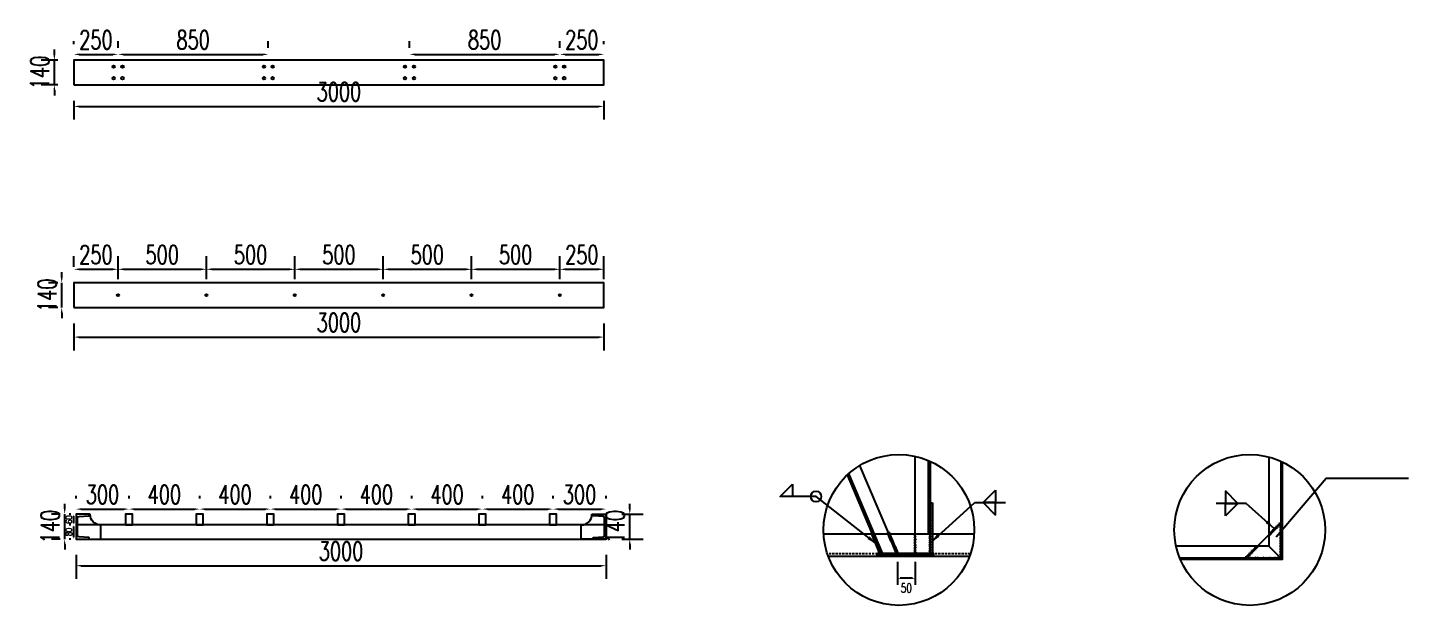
# Model space of a CAD drawing. Header units: millimetres. Extents: x -1546798 to -962116, y 1297493 to 1531173.
# Drawn here: x -1309040 to -1301226, y 1328369 to 1331638 of the extents above; entities that cross this region are included whole.
import ezdxf

# ---------------------------------------------------------------- set-up
doc = ezdxf.new("R2010")
doc.units = ezdxf.units.MM
doc.header["$LTSCALE"] = 10
doc.linetypes.add('HIDDEN', pattern=[0.375, 0.25, -0.125])
doc.layers.get('0').update_dxf_attribs({"linetype": 'CONTINUOUS'})
doc.layers.get('DEFPOINTS').update_dxf_attribs({"linetype": 'CONTINUOUS'})
doc.layers.add('W-STEEL_FRAME钢架', color=3, linetype='CONTINUOUS')
doc.styles.add('STANDARD_T3', font='simplex.shx', dxfattribs={"width": 0.7, "bigfont": 'gbcbig.shx'})
doc.styles.add('标注', font='txt2.shx', dxfattribs={"width": 0.75, "bigfont": 'hhztxt.shx'})
doc.dimstyles.new('0.5-40', dxfattribs={"dimscale": 40, "dimtxt": 2.5, "dimasz": 1.5, "dimexe": 2, "dimexo": 1, "dimgap": 0.2, "dimtad": 1, "dimdec": 1, "dimlfac": 0.5, "dimdsep": 46, "dimtxsty": '标注', "dimcen": 1, "dimclrd": 256, "dimclre": 256, "dimclrt": 256, "dimadec": 0, "dimazin": 2, "dimtfac": 1, "dimtdec": 1, "dimtofl": 0, "dimtmove": 2, "dimatfit": 3, "dimfxl": 3, "dimfxlon": 1, "dimtolj": 1, "dimtzin": 0, "dimarcsym": 0})
doc.dimstyles.new('W&&10', dxfattribs={"dimtxt": 35, "dimasz": 10, "dimexe": 25, "dimexo": 30, "dimgap": 10, "dimtad": 1, "dimdec": 0, "dimzin": 0, "dimdsep": 46, "dimtxsty": 'STANDARD_T3', "dimcen": 0.09, "dimclrd": 1, "dimclre": 1, "dimclrt": 7, "dimazin": 2, "dimtfac": 1, "dimtdec": 0, "dimtix": 1, "dimtmove": 2, "dimatfit": 3, "dimfxl": 100, "dimtolj": 1, "dimtzin": 0, "dimarcsym": 0})
doc.dimstyles.new('W&&15', dxfattribs={"dimtxt": 52.5, "dimasz": 15, "dimexe": 37.5, "dimexo": 45, "dimgap": 15, "dimtad": 1, "dimdec": 0, "dimzin": 0, "dimdsep": 46, "dimtxsty": 'STANDARD_T3', "dimcen": 0.09, "dimclrd": 1, "dimclre": 1, "dimclrt": 7, "dimazin": 2, "dimtfac": 1, "dimtdec": 0, "dimtix": 1, "dimtmove": 2, "dimatfit": 3, "dimfxl": 100, "dimtolj": 1, "dimtzin": 0, "dimarcsym": 0})
doc.dimstyles.new('W&&30', dxfattribs={"dimtxt": 105, "dimasz": 30, "dimexe": 75, "dimexo": 90, "dimgap": 30, "dimtad": 1, "dimdec": 0, "dimzin": 0, "dimdsep": 46, "dimtxsty": 'STANDARD_T3', "dimcen": 0.09, "dimclrd": 1, "dimclre": 1, "dimclrt": 7, "dimazin": 2, "dimtfac": 1, "dimtdec": 0, "dimtix": 1, "dimtmove": 1, "dimatfit": 3, "dimfxl": 100, "dimtolj": 1, "dimtzin": 0, "dimarcsym": 0})
pattern_1 = [(360, (-1314494.6137, 1331570.158), (2e-08, 6.35), [])]

# ---------------------------------------------------------------- blocks, each defined once
blk = doc.blocks.new('14C')
at = {"layer": 'W-STEEL_FRAME钢架'}
blk.add_lwpolyline([(75.2, 140), (0, 140), (0, 0), (75.2, 0), (75.2, 3.8, 0.398895), (70.3, 9), (17, 11.8, -0.398895), (8.8, 20.6), (8.8, 119.4, -0.398895), (17, 128.2), (70.3, 131, 0.398895), (75.2, 136.2)], format="xyb", close=True, dxfattribs=at)
blk = doc.blocks.new('*D652')
at = {"layer": 'DEFPOINTS', "color": 0, "transparency": 16777216}
for p in [(-1308830.6, 1328884), (-1308766.6, 1328884), (-1308766.6, 1328744)]:
    blk.add_point(p, dxfattribs=at)
at = {"layer": 'W-STEEL_FRAME钢架', "color": 1, "lineweight": -2, "transparency": 16777216}
for p, q in [((-1308830.6, 1328914), (-1308830.6, 1328944)), ((-1308856.6, 1328884), (-1308905.6, 1328884)), ((-1308830.6, 1328744), (-1308830.6, 1328884)), ((-1308856.6, 1328744), (-1308905.6, 1328744)), ((-1308830.6, 1328714), (-1308830.6, 1328684))]:
    blk.add_line(p, q, dxfattribs=at)
at = {"layer": 'W-STEEL_FRAME钢架', "color": 1, "transparency": 16777216}
for points in [[(-1308835.6, 1328914), (-1308825.6, 1328914), (-1308830.6, 1328884)], [(-1308835.6, 1328714), (-1308825.6, 1328714), (-1308830.6, 1328744)]]:
    blk.add_solid(points, dxfattribs=at)
at = {"layer": 'W-STEEL_FRAME钢架', "color": 7, "transparency": 16777216, "insert": (-1308913.1, 1328814), "char_height": 105, "attachment_point": 5, "rotation": 90, "style": 'STANDARD_T3'}
blk.add_mtext('\\A1;140', dxfattribs=at)
blk = doc.blocks.new('*D653')
at = {"layer": 'DEFPOINTS', "color": 0, "transparency": 16777216}
for p in [(-1308779.4, 1328824), (-1308766.6, 1328824), (-1308766.6, 1328744)]:
    blk.add_point(p, dxfattribs=at)
at = {"layer": 'W-STEEL_FRAME钢架', "color": 1, "lineweight": -2, "transparency": 16777216}
for p, q in [((-1308796.6, 1328824), (-1308804.4, 1328824)), ((-1308779.4, 1328754), (-1308779.4, 1328814)), ((-1308796.6, 1328744), (-1308804.4, 1328744))]:
    blk.add_line(p, q, dxfattribs=at)
at = {"layer": 'W-STEEL_FRAME钢架', "color": 1, "transparency": 16777216}
for points in [[(-1308781, 1328814), (-1308777.7, 1328814), (-1308779.4, 1328824)], [(-1308781, 1328754), (-1308777.7, 1328754), (-1308779.4, 1328744)]]:
    blk.add_solid(points, dxfattribs=at)
at = {"layer": 'W-STEEL_FRAME钢架', "color": 7, "transparency": 16777216, "insert": (-1308806.9, 1328784), "char_height": 35, "attachment_point": 5, "rotation": 90, "style": 'STANDARD_T3'}
blk.add_mtext('\\A1;80', dxfattribs=at)
blk = doc.blocks.new('*D646')
at = {"layer": 'DEFPOINTS', "color": 0, "transparency": 16777216}
for p in [(-1308779.4, 1328884), (-1308766.6, 1328884), (-1308766.6, 1328824)]:
    blk.add_point(p, dxfattribs=at)
at = {"layer": 'W-STEEL_FRAME钢架', "color": 1, "lineweight": -2, "transparency": 16777216}
for p, q in [((-1308796.6, 1328884), (-1308804.4, 1328884)), ((-1308779.4, 1328834), (-1308779.4, 1328874)), ((-1308796.6, 1328824), (-1308804.4, 1328824))]:
    blk.add_line(p, q, dxfattribs=at)
at = {"layer": 'W-STEEL_FRAME钢架', "color": 1, "transparency": 16777216}
for points in [[(-1308781, 1328874), (-1308777.7, 1328874), (-1308779.4, 1328884)], [(-1308781, 1328834), (-1308777.7, 1328834), (-1308779.4, 1328824)]]:
    blk.add_solid(points, dxfattribs=at)
at = {"layer": 'W-STEEL_FRAME钢架', "color": 7, "transparency": 16777216, "insert": (-1308806.9, 1328854), "char_height": 35, "attachment_point": 5, "rotation": 90, "style": 'STANDARD_T3'}
blk.add_mtext('\\A1;60', dxfattribs=at)
blk = doc.blocks.new('*D605')
at = {"layer": 'DEFPOINTS', "color": 0, "transparency": 16777216}
for p in [(-1308766.6, 1328744), (-1305766.6, 1328744), (-1305766.6, 1328593.1)]:
    blk.add_point(p, dxfattribs=at)
at = {"layer": 'W-STEEL_FRAME钢架', "color": 1, "lineweight": -2, "transparency": 16777216}
for p, q in [((-1308766.6, 1328654), (-1308766.6, 1328518.1)), ((-1308736.6, 1328593.1), (-1305796.6, 1328593.1)), ((-1305766.6, 1328654), (-1305766.6, 1328518.1))]:
    blk.add_line(p, q, dxfattribs=at)
at = {"layer": 'W-STEEL_FRAME钢架', "color": 1, "transparency": 16777216}
for points in [[(-1308736.6, 1328598.1), (-1308736.6, 1328588.1), (-1308766.6, 1328593.1)], [(-1305796.6, 1328598.1), (-1305796.6, 1328588.1), (-1305766.6, 1328593.1)]]:
    blk.add_solid(points, dxfattribs=at)
at = {"layer": 'W-STEEL_FRAME钢架', "color": 7, "transparency": 16777216, "insert": (-1307266.6, 1328675.6), "char_height": 105, "attachment_point": 5, "style": 'STANDARD_T3'}
blk.add_mtext('\\A1;3000', dxfattribs=at)
blk = doc.blocks.new('*D654')
at = {"layer": 'DEFPOINTS', "color": 0, "transparency": 16777216}
for p in [(-1308466.6, 1328913.4), (-1308766.6, 1328884), (-1308466.6, 1328884)]:
    blk.add_point(p, dxfattribs=at)
at = {"layer": 'W-STEEL_FRAME钢架', "color": 1, "lineweight": -2, "transparency": 16777216}
for p, q in [((-1308766.6, 1328974), (-1308766.6, 1328988.4)), ((-1308466.6, 1328974), (-1308466.6, 1328988.4)), ((-1308736.6, 1328913.4), (-1308496.6, 1328913.4))]:
    blk.add_line(p, q, dxfattribs=at)
at = {"layer": 'W-STEEL_FRAME钢架', "color": 1, "transparency": 16777216}
for points in [[(-1308736.6, 1328918.4), (-1308736.6, 1328908.4), (-1308766.6, 1328913.4)], [(-1308496.6, 1328918.4), (-1308496.6, 1328908.4), (-1308466.6, 1328913.4)]]:
    blk.add_solid(points, dxfattribs=at)
at = {"layer": 'W-STEEL_FRAME钢架', "color": 7, "transparency": 16777216, "insert": (-1308616.6, 1328995.9), "char_height": 105, "attachment_point": 5, "style": 'STANDARD_T3'}
blk.add_mtext('\\A1;300', dxfattribs=at)
blk = doc.blocks.new('*D655')
at = {"layer": 'DEFPOINTS', "color": 0, "transparency": 16777216}
for p in [(-1308066.6, 1328913.4), (-1308466.6, 1328884), (-1308066.6, 1328884)]:
    blk.add_point(p, dxfattribs=at)
at = {"layer": 'W-STEEL_FRAME钢架', "color": 1, "lineweight": -2, "transparency": 16777216}
for p, q in [((-1308466.6, 1328974), (-1308466.6, 1328988.4)), ((-1308066.6, 1328974), (-1308066.6, 1328988.4)), ((-1308436.6, 1328913.4), (-1308096.6, 1328913.4))]:
    blk.add_line(p, q, dxfattribs=at)
at = {"layer": 'W-STEEL_FRAME钢架', "color": 1, "transparency": 16777216}
for points in [[(-1308436.6, 1328918.4), (-1308436.6, 1328908.4), (-1308466.6, 1328913.4)], [(-1308096.6, 1328918.4), (-1308096.6, 1328908.4), (-1308066.6, 1328913.4)]]:
    blk.add_solid(points, dxfattribs=at)
at = {"layer": 'W-STEEL_FRAME钢架', "color": 7, "transparency": 16777216, "insert": (-1308266.6, 1328995.9), "char_height": 105, "attachment_point": 5, "style": 'STANDARD_T3'}
blk.add_mtext('\\A1;400', dxfattribs=at)
blk = doc.blocks.new('*D656')
at = {"layer": 'DEFPOINTS', "color": 0, "transparency": 16777216}
for p in [(-1307666.6, 1328913.4), (-1308066.6, 1328884), (-1307666.6, 1328884)]:
    blk.add_point(p, dxfattribs=at)
at = {"layer": 'W-STEEL_FRAME钢架', "color": 1, "lineweight": -2, "transparency": 16777216}
for p, q in [((-1308066.6, 1328974), (-1308066.6, 1328988.4)), ((-1307666.6, 1328974), (-1307666.6, 1328988.4)), ((-1308036.6, 1328913.4), (-1307696.6, 1328913.4))]:
    blk.add_line(p, q, dxfattribs=at)
at = {"layer": 'W-STEEL_FRAME钢架', "color": 1, "transparency": 16777216}
for points in [[(-1308036.6, 1328918.4), (-1308036.6, 1328908.4), (-1308066.6, 1328913.4)], [(-1307696.6, 1328918.4), (-1307696.6, 1328908.4), (-1307666.6, 1328913.4)]]:
    blk.add_solid(points, dxfattribs=at)
at = {"layer": 'W-STEEL_FRAME钢架', "color": 7, "transparency": 16777216, "insert": (-1307866.6, 1328995.9), "char_height": 105, "attachment_point": 5, "style": 'STANDARD_T3'}
blk.add_mtext('\\A1;400', dxfattribs=at)
blk = doc.blocks.new('*D657')
at = {"layer": 'DEFPOINTS', "color": 0, "transparency": 16777216}
for p in [(-1307266.6, 1328913.4), (-1307666.6, 1328884), (-1307266.6, 1328884)]:
    blk.add_point(p, dxfattribs=at)
at = {"layer": 'W-STEEL_FRAME钢架', "color": 1, "lineweight": -2, "transparency": 16777216}
for p, q in [((-1307666.6, 1328974), (-1307666.6, 1328988.4)), ((-1307266.6, 1328974), (-1307266.6, 1328988.4)), ((-1307636.6, 1328913.4), (-1307296.6, 1328913.4))]:
    blk.add_line(p, q, dxfattribs=at)
at = {"layer": 'W-STEEL_FRAME钢架', "color": 1, "transparency": 16777216}
for points in [[(-1307636.6, 1328918.4), (-1307636.6, 1328908.4), (-1307666.6, 1328913.4)], [(-1307296.6, 1328918.4), (-1307296.6, 1328908.4), (-1307266.6, 1328913.4)]]:
    blk.add_solid(points, dxfattribs=at)
at = {"layer": 'W-STEEL_FRAME钢架', "color": 7, "transparency": 16777216, "insert": (-1307466.6, 1328995.9), "char_height": 105, "attachment_point": 5, "style": 'STANDARD_T3'}
blk.add_mtext('\\A1;400', dxfattribs=at)
blk = doc.blocks.new('*D658')
at = {"layer": 'DEFPOINTS', "color": 0, "transparency": 16777216}
for p in [(-1306866.6, 1328913.4), (-1307266.6, 1328884), (-1306866.6, 1328884)]:
    blk.add_point(p, dxfattribs=at)
at = {"layer": 'W-STEEL_FRAME钢架', "color": 1, "lineweight": -2, "transparency": 16777216}
for p, q in [((-1307266.6, 1328974), (-1307266.6, 1328988.4)), ((-1306866.6, 1328974), (-1306866.6, 1328988.4)), ((-1307236.6, 1328913.4), (-1306896.6, 1328913.4))]:
    blk.add_line(p, q, dxfattribs=at)
at = {"layer": 'W-STEEL_FRAME钢架', "color": 1, "transparency": 16777216}
for points in [[(-1307236.6, 1328918.4), (-1307236.6, 1328908.4), (-1307266.6, 1328913.4)], [(-1306896.6, 1328918.4), (-1306896.6, 1328908.4), (-1306866.6, 1328913.4)]]:
    blk.add_solid(points, dxfattribs=at)
at = {"layer": 'W-STEEL_FRAME钢架', "color": 7, "transparency": 16777216, "insert": (-1307066.6, 1328995.9), "char_height": 105, "attachment_point": 5, "style": 'STANDARD_T3'}
blk.add_mtext('\\A1;400', dxfattribs=at)
blk = doc.blocks.new('*D659')
at = {"layer": 'DEFPOINTS', "color": 0, "transparency": 16777216}
for p in [(-1306466.6, 1328913.4), (-1306866.6, 1328884), (-1306466.6, 1328884)]:
    blk.add_point(p, dxfattribs=at)
at = {"layer": 'W-STEEL_FRAME钢架', "color": 1, "lineweight": -2, "transparency": 16777216}
for p, q in [((-1306866.6, 1328974), (-1306866.6, 1328988.4)), ((-1306466.6, 1328974), (-1306466.6, 1328988.4)), ((-1306836.6, 1328913.4), (-1306496.6, 1328913.4))]:
    blk.add_line(p, q, dxfattribs=at)
at = {"layer": 'W-STEEL_FRAME钢架', "color": 1, "transparency": 16777216}
for points in [[(-1306836.6, 1328918.4), (-1306836.6, 1328908.4), (-1306866.6, 1328913.4)], [(-1306496.6, 1328918.4), (-1306496.6, 1328908.4), (-1306466.6, 1328913.4)]]:
    blk.add_solid(points, dxfattribs=at)
at = {"layer": 'W-STEEL_FRAME钢架', "color": 7, "transparency": 16777216, "insert": (-1306666.6, 1328995.9), "char_height": 105, "attachment_point": 5, "style": 'STANDARD_T3'}
blk.add_mtext('\\A1;400', dxfattribs=at)
blk = doc.blocks.new('*D660')
at = {"layer": 'DEFPOINTS', "color": 0, "transparency": 16777216}
for p in [(-1306066.6, 1328913.4), (-1306466.6, 1328884), (-1306066.6, 1328884)]:
    blk.add_point(p, dxfattribs=at)
at = {"layer": 'W-STEEL_FRAME钢架', "color": 1, "lineweight": -2, "transparency": 16777216}
for p, q in [((-1306466.6, 1328974), (-1306466.6, 1328988.4)), ((-1306066.6, 1328974), (-1306066.6, 1328988.4)), ((-1306436.6, 1328913.4), (-1306096.6, 1328913.4))]:
    blk.add_line(p, q, dxfattribs=at)
at = {"layer": 'W-STEEL_FRAME钢架', "color": 1, "transparency": 16777216}
for points in [[(-1306436.6, 1328918.4), (-1306436.6, 1328908.4), (-1306466.6, 1328913.4)], [(-1306096.6, 1328918.4), (-1306096.6, 1328908.4), (-1306066.6, 1328913.4)]]:
    blk.add_solid(points, dxfattribs=at)
at = {"layer": 'W-STEEL_FRAME钢架', "color": 7, "transparency": 16777216, "insert": (-1306266.6, 1328995.9), "char_height": 105, "attachment_point": 5, "style": 'STANDARD_T3'}
blk.add_mtext('\\A1;400', dxfattribs=at)
blk = doc.blocks.new('*D661')
at = {"layer": 'DEFPOINTS', "color": 0, "transparency": 16777216}
for p in [(-1305766.6, 1328913.4), (-1306066.6, 1328884), (-1305766.6, 1328884)]:
    blk.add_point(p, dxfattribs=at)
at = {"layer": 'W-STEEL_FRAME钢架', "color": 1, "lineweight": -2, "transparency": 16777216}
for p, q in [((-1306066.6, 1328974), (-1306066.6, 1328988.4)), ((-1305766.6, 1328974), (-1305766.6, 1328988.4)), ((-1306036.6, 1328913.4), (-1305796.6, 1328913.4))]:
    blk.add_line(p, q, dxfattribs=at)
at = {"layer": 'W-STEEL_FRAME钢架', "color": 1, "transparency": 16777216}
for points in [[(-1306036.6, 1328918.4), (-1306036.6, 1328908.4), (-1306066.6, 1328913.4)], [(-1305796.6, 1328918.4), (-1305796.6, 1328908.4), (-1305766.6, 1328913.4)]]:
    blk.add_solid(points, dxfattribs=at)
at = {"layer": 'W-STEEL_FRAME钢架', "color": 7, "transparency": 16777216, "insert": (-1305916.6, 1328995.9), "char_height": 105, "attachment_point": 5, "style": 'STANDARD_T3'}
blk.add_mtext('\\A1;300', dxfattribs=at)
blk = doc.blocks.new('*D662')
at = {"layer": 'DEFPOINTS', "color": 0, "transparency": 16777216}
for p in [(-1308528.6, 1331486.2), (-1308778.6, 1331454), (-1308528.6, 1331434)]:
    blk.add_point(p, dxfattribs=at)
at = {"layer": 'W-STEEL_FRAME钢架', "color": 1, "lineweight": -2, "transparency": 16777216}
for p, q in [((-1308778.6, 1331544), (-1308778.6, 1331561.2)), ((-1308748.6, 1331486.2), (-1308558.6, 1331486.2)), ((-1308528.6, 1331524), (-1308528.6, 1331561.2))]:
    blk.add_line(p, q, dxfattribs=at)
at = {"layer": 'W-STEEL_FRAME钢架', "color": 1, "transparency": 16777216}
for points in [[(-1308748.6, 1331491.2), (-1308748.6, 1331481.2), (-1308778.6, 1331486.2)], [(-1308558.6, 1331491.2), (-1308558.6, 1331481.2), (-1308528.6, 1331486.2)]]:
    blk.add_solid(points, dxfattribs=at)
at = {"layer": 'W-STEEL_FRAME钢架', "color": 7, "transparency": 16777216, "insert": (-1308653.6, 1331568.7), "char_height": 105, "attachment_point": 5, "style": 'STANDARD_T3'}
blk.add_mtext('\\A1;250', dxfattribs=at)
blk = doc.blocks.new('*D606')
at = {"layer": 'DEFPOINTS', "color": 0, "transparency": 16777216}
for p in [(-1307678.3, 1331486.2), (-1308528.6, 1331434), (-1307678.3, 1331434)]:
    blk.add_point(p, dxfattribs=at)
at = {"layer": 'W-STEEL_FRAME钢架', "color": 1, "lineweight": -2, "transparency": 16777216}
for p, q in [((-1308528.6, 1331524), (-1308528.6, 1331561.2)), ((-1308498.6, 1331486.2), (-1307708.3, 1331486.2)), ((-1307678.3, 1331524), (-1307678.3, 1331561.2))]:
    blk.add_line(p, q, dxfattribs=at)
at = {"layer": 'W-STEEL_FRAME钢架', "color": 1, "transparency": 16777216}
for points in [[(-1308498.6, 1331491.2), (-1308498.6, 1331481.2), (-1308528.6, 1331486.2)], [(-1307708.3, 1331491.2), (-1307708.3, 1331481.2), (-1307678.3, 1331486.2)]]:
    blk.add_solid(points, dxfattribs=at)
at = {"layer": 'W-STEEL_FRAME钢架', "color": 7, "transparency": 16777216, "insert": (-1308103.4, 1331568.7), "char_height": 105, "attachment_point": 5, "style": 'STANDARD_T3'}
blk.add_mtext('\\A1;850', dxfattribs=at)
blk = doc.blocks.new('*D607')
at = {"layer": 'DEFPOINTS', "color": 0, "transparency": 16777216}
for p in [(-1306028.6, 1331486.2), (-1306878.9, 1331434), (-1306028.6, 1331434)]:
    blk.add_point(p, dxfattribs=at)
at = {"layer": 'W-STEEL_FRAME钢架', "color": 1, "lineweight": -2, "transparency": 16777216}
for p, q in [((-1306878.9, 1331524), (-1306878.9, 1331561.2)), ((-1306848.9, 1331486.2), (-1306058.6, 1331486.2)), ((-1306028.6, 1331524), (-1306028.6, 1331561.2))]:
    blk.add_line(p, q, dxfattribs=at)
at = {"layer": 'W-STEEL_FRAME钢架', "color": 1, "transparency": 16777216}
for points in [[(-1306848.9, 1331491.2), (-1306848.9, 1331481.2), (-1306878.9, 1331486.2)], [(-1306058.6, 1331491.2), (-1306058.6, 1331481.2), (-1306028.6, 1331486.2)]]:
    blk.add_solid(points, dxfattribs=at)
at = {"layer": 'W-STEEL_FRAME钢架', "color": 7, "transparency": 16777216, "insert": (-1306453.8, 1331568.7), "char_height": 105, "attachment_point": 5, "style": 'STANDARD_T3'}
blk.add_mtext('\\A1;850', dxfattribs=at)
blk = doc.blocks.new('*D663')
at = {"layer": 'DEFPOINTS', "color": 0, "transparency": 16777216}
for p in [(-1305778.6, 1331486.2), (-1306028.6, 1331434), (-1305778.6, 1331454)]:
    blk.add_point(p, dxfattribs=at)
at = {"layer": 'W-STEEL_FRAME钢架', "color": 1, "lineweight": -2, "transparency": 16777216}
for p, q in [((-1306028.6, 1331524), (-1306028.6, 1331561.2)), ((-1305998.6, 1331486.2), (-1305808.6, 1331486.2)), ((-1305778.6, 1331544), (-1305778.6, 1331561.2))]:
    blk.add_line(p, q, dxfattribs=at)
at = {"layer": 'W-STEEL_FRAME钢架', "color": 1, "transparency": 16777216}
for points in [[(-1305998.6, 1331491.2), (-1305998.6, 1331481.2), (-1306028.6, 1331486.2)], [(-1305808.6, 1331491.2), (-1305808.6, 1331481.2), (-1305778.6, 1331486.2)]]:
    blk.add_solid(points, dxfattribs=at)
at = {"layer": 'W-STEEL_FRAME钢架', "color": 7, "transparency": 16777216, "insert": (-1305903.6, 1331568.7), "char_height": 105, "attachment_point": 5, "style": 'STANDARD_T3'}
blk.add_mtext('\\A1;250', dxfattribs=at)
blk = doc.blocks.new('*D664')
at = {"layer": 'DEFPOINTS', "color": 0, "transparency": 16777216}
for p in [(-1308778.6, 1331314), (-1305778.6, 1331314), (-1305778.6, 1331191.8)]:
    blk.add_point(p, dxfattribs=at)
at = {"layer": 'W-STEEL_FRAME钢架', "color": 1, "lineweight": -2, "transparency": 16777216}
for p, q in [((-1308778.6, 1331224), (-1308778.6, 1331116.8)), ((-1308748.6, 1331191.8), (-1305808.6, 1331191.8)), ((-1305778.6, 1331224), (-1305778.6, 1331116.8))]:
    blk.add_line(p, q, dxfattribs=at)
at = {"layer": 'W-STEEL_FRAME钢架', "color": 1, "transparency": 16777216}
for points in [[(-1308748.6, 1331196.8), (-1308748.6, 1331186.8), (-1308778.6, 1331191.8)], [(-1305808.6, 1331196.8), (-1305808.6, 1331186.8), (-1305778.6, 1331191.8)]]:
    blk.add_solid(points, dxfattribs=at)
at = {"layer": 'W-STEEL_FRAME钢架', "color": 7, "transparency": 16777216, "insert": (-1307278.6, 1331274.3), "char_height": 105, "attachment_point": 5, "style": 'STANDARD_T3'}
blk.add_mtext('\\A1;3000', dxfattribs=at)
blk = doc.blocks.new('*D608')
at = {"layer": 'DEFPOINTS', "color": 0, "transparency": 16777216}
for p in [(-1308889.1, 1331454), (-1308778.6, 1331454), (-1308778.6, 1331314)]:
    blk.add_point(p, dxfattribs=at)
at = {"layer": 'W-STEEL_FRAME钢架', "color": 1, "lineweight": -2, "transparency": 16777216}
for p, q in [((-1308889.1, 1331484), (-1308889.1, 1331514)), ((-1308868.6, 1331454), (-1308964.1, 1331454)), ((-1308889.1, 1331314), (-1308889.1, 1331454)), ((-1308868.6, 1331314), (-1308964.1, 1331314)), ((-1308889.1, 1331284), (-1308889.1, 1331254))]:
    blk.add_line(p, q, dxfattribs=at)
at = {"layer": 'W-STEEL_FRAME钢架', "color": 1, "transparency": 16777216}
for points in [[(-1308894.1, 1331484), (-1308884.1, 1331484), (-1308889.1, 1331454)], [(-1308894.1, 1331284), (-1308884.1, 1331284), (-1308889.1, 1331314)]]:
    blk.add_solid(points, dxfattribs=at)
at = {"layer": 'W-STEEL_FRAME钢架', "color": 7, "transparency": 16777216, "insert": (-1308971.6, 1331384), "char_height": 105, "attachment_point": 5, "rotation": 90, "style": 'STANDARD_T3'}
blk.add_mtext('\\A1;140', dxfattribs=at)
blk = doc.blocks.new('*D609')
at = {"layer": 'DEFPOINTS', "color": 0, "transparency": 16777216}
for p in [(-1305766.6, 1328884), (-1305632.3, 1328884), (-1305766.6, 1328744)]:
    blk.add_point(p, dxfattribs=at)
at = {"layer": 'W-STEEL_FRAME钢架', "color": 1, "lineweight": -2, "transparency": 16777216}
for p, q in [((-1305632.3, 1328914), (-1305632.3, 1328944)), ((-1305676.6, 1328884), (-1305557.3, 1328884)), ((-1305632.3, 1328744), (-1305632.3, 1328884)), ((-1305676.6, 1328744), (-1305557.3, 1328744)), ((-1305632.3, 1328714), (-1305632.3, 1328684))]:
    blk.add_line(p, q, dxfattribs=at)
at = {"layer": 'W-STEEL_FRAME钢架', "color": 1, "transparency": 16777216}
for points in [[(-1305637.3, 1328914), (-1305627.3, 1328914), (-1305632.3, 1328884)], [(-1305637.3, 1328714), (-1305627.3, 1328714), (-1305632.3, 1328744)]]:
    blk.add_solid(points, dxfattribs=at)
at = {"layer": 'W-STEEL_FRAME钢架', "color": 7, "transparency": 16777216, "insert": (-1305714.8, 1328814), "char_height": 105, "attachment_point": 5, "rotation": 90, "style": 'STANDARD_T3'}
blk.add_mtext('\\A1;140', dxfattribs=at)
blk = doc.blocks.new('*D666')
at = {"color": 1, "lineweight": -2, "transparency": 16777216}
for p, q in [((-1304117.3, 1328614.4), (-1304117.3, 1328484.4)), ((-1304017.3, 1328614.4), (-1304017.3, 1328484.4)), ((-1304032.3, 1328521.9), (-1304102.3, 1328521.9))]:
    blk.add_line(p, q, dxfattribs=at)
at = {"color": 1, "transparency": 16777216}
for points in [[(-1304102.3, 1328524.4), (-1304102.3, 1328519.4), (-1304117.3, 1328521.9)], [(-1304032.3, 1328524.4), (-1304032.3, 1328519.4), (-1304017.3, 1328521.9)]]:
    blk.add_solid(points, dxfattribs=at)
at = {"layer": 'DEFPOINTS', "color": 0, "transparency": 16777216}
for p in [(-1304117.3, 1328659.4), (-1304017.3, 1328659.4), (-1304117.3, 1328521.9)]:
    blk.add_point(p, dxfattribs=at)
at = {"color": 7, "transparency": 16777216, "insert": (-1304067.3, 1328467), "char_height": 52.5, "attachment_point": 5, "style": 'STANDARD_T3'}
blk.add_mtext('\\A1;50', dxfattribs=at)
blk = doc.blocks.new('*D693')
at = {"layer": 'DEFPOINTS', "color": 0, "transparency": 16777216}
for p in [(-1308778.6, 1330053.8), (-1305778.6, 1330053.8), (-1305778.6, 1329886.5)]:
    blk.add_point(p, dxfattribs=at)
at = {"layer": 'W-STEEL_FRAME钢架', "color": 1, "lineweight": -2, "transparency": 16777216}
for p, q in [((-1308778.6, 1329963.8), (-1308778.6, 1329811.5)), ((-1305778.6, 1329963.8), (-1305778.6, 1329811.5)), ((-1308748.6, 1329886.5), (-1305808.6, 1329886.5))]:
    blk.add_line(p, q, dxfattribs=at)
at = {"layer": 'W-STEEL_FRAME钢架', "color": 1, "transparency": 16777216}
for points in [[(-1308748.6, 1329891.5), (-1308748.6, 1329881.5), (-1308778.6, 1329886.5)], [(-1305808.6, 1329891.5), (-1305808.6, 1329881.5), (-1305778.6, 1329886.5)]]:
    blk.add_solid(points, dxfattribs=at)
at = {"layer": 'W-STEEL_FRAME钢架', "color": 7, "transparency": 16777216, "insert": (-1307278.6, 1329969), "char_height": 105, "attachment_point": 5, "style": 'STANDARD_T3'}
blk.add_mtext('\\A1;3000', dxfattribs=at)
blk = doc.blocks.new('*D692')
at = {"layer": 'DEFPOINTS', "color": 0, "transparency": 16777216}
for p in [(-1308847.7, 1330193.8), (-1308778.6, 1330193.8), (-1308778.6, 1330053.8)]:
    blk.add_point(p, dxfattribs=at)
at = {"layer": 'W-STEEL_FRAME钢架', "color": 1, "lineweight": -2, "transparency": 16777216}
for p, q in [((-1308847.7, 1330223.8), (-1308847.7, 1330253.8)), ((-1308868.6, 1330193.8), (-1308922.7, 1330193.8)), ((-1308847.7, 1330053.8), (-1308847.7, 1330193.8)), ((-1308868.6, 1330053.8), (-1308922.7, 1330053.8)), ((-1308847.7, 1330023.8), (-1308847.7, 1329993.8))]:
    blk.add_line(p, q, dxfattribs=at)
at = {"layer": 'W-STEEL_FRAME钢架', "color": 1, "transparency": 16777216}
for points in [[(-1308852.7, 1330223.8), (-1308842.7, 1330223.8), (-1308847.7, 1330193.8)], [(-1308852.7, 1330023.8), (-1308842.7, 1330023.8), (-1308847.7, 1330053.8)]]:
    blk.add_solid(points, dxfattribs=at)
at = {"layer": 'W-STEEL_FRAME钢架', "color": 7, "transparency": 16777216, "insert": (-1308930.2, 1330123.8), "char_height": 105, "attachment_point": 5, "rotation": 90, "style": 'STANDARD_T3'}
blk.add_mtext('\\A1;140', dxfattribs=at)
blk = doc.blocks.new('*U690')
at = {"layer": 'W-STEEL_FRAME钢架'}
blk.add_circle((0, 0), 6, dxfattribs=at)
blk = doc.blocks.new('*U691')
at = {"layer": 'W-STEEL_FRAME钢架', "color": 0, "linetype": 'ByBlock', "lineweight": -2, "transparency": 16777216}
for p in [(0, 0), (500, 0), (1000, 0), (1500, 0), (2000, 0), (2500, 0)]:
    blk.add_blockref('*U690', p, dxfattribs=at)
blk = doc.blocks.new('*D694')
at = {"layer": 'DEFPOINTS', "color": 0, "transparency": 16777216}
for p in [(-1308528.6, 1330270.2), (-1308778.6, 1330193.8), (-1308528.6, 1330123.8)]:
    blk.add_point(p, dxfattribs=at)
at = {"layer": 'W-STEEL_FRAME钢架', "color": 1, "lineweight": -2, "transparency": 16777216}
for p, q in [((-1308778.6, 1330283.8), (-1308778.6, 1330345.2)), ((-1308528.6, 1330213.8), (-1308528.6, 1330345.2)), ((-1308748.6, 1330270.2), (-1308558.6, 1330270.2))]:
    blk.add_line(p, q, dxfattribs=at)
at = {"layer": 'W-STEEL_FRAME钢架', "color": 1, "transparency": 16777216}
for points in [[(-1308748.6, 1330275.2), (-1308748.6, 1330265.2), (-1308778.6, 1330270.2)], [(-1308558.6, 1330275.2), (-1308558.6, 1330265.2), (-1308528.6, 1330270.2)]]:
    blk.add_solid(points, dxfattribs=at)
at = {"layer": 'W-STEEL_FRAME钢架', "color": 7, "transparency": 16777216, "insert": (-1308653.6, 1330352.7), "char_height": 105, "attachment_point": 5, "style": 'STANDARD_T3'}
blk.add_mtext('\\A1;250', dxfattribs=at)
blk = doc.blocks.new('*D695')
at = {"layer": 'DEFPOINTS', "color": 0, "transparency": 16777216}
for p in [(-1308028.6, 1330270.2), (-1308528.6, 1330123.8), (-1308028.6, 1330123.8)]:
    blk.add_point(p, dxfattribs=at)
at = {"layer": 'W-STEEL_FRAME钢架', "color": 1, "lineweight": -2, "transparency": 16777216}
for p, q in [((-1308528.6, 1330213.8), (-1308528.6, 1330345.2)), ((-1308028.6, 1330213.8), (-1308028.6, 1330345.2)), ((-1308498.6, 1330270.2), (-1308058.6, 1330270.2))]:
    blk.add_line(p, q, dxfattribs=at)
at = {"layer": 'W-STEEL_FRAME钢架', "color": 1, "transparency": 16777216}
for points in [[(-1308498.6, 1330275.2), (-1308498.6, 1330265.2), (-1308528.6, 1330270.2)], [(-1308058.6, 1330275.2), (-1308058.6, 1330265.2), (-1308028.6, 1330270.2)]]:
    blk.add_solid(points, dxfattribs=at)
at = {"layer": 'W-STEEL_FRAME钢架', "color": 7, "transparency": 16777216, "insert": (-1308278.6, 1330352.7), "char_height": 105, "attachment_point": 5, "style": 'STANDARD_T3'}
blk.add_mtext('\\A1;500', dxfattribs=at)
blk = doc.blocks.new('*D696')
at = {"layer": 'DEFPOINTS', "color": 0, "transparency": 16777216}
for p in [(-1307528.6, 1330270.2), (-1308028.6, 1330123.8), (-1307528.6, 1330123.8)]:
    blk.add_point(p, dxfattribs=at)
at = {"layer": 'W-STEEL_FRAME钢架', "color": 1, "lineweight": -2, "transparency": 16777216}
for p, q in [((-1308028.6, 1330213.8), (-1308028.6, 1330345.2)), ((-1307528.6, 1330213.8), (-1307528.6, 1330345.2)), ((-1307998.6, 1330270.2), (-1307558.6, 1330270.2))]:
    blk.add_line(p, q, dxfattribs=at)
at = {"layer": 'W-STEEL_FRAME钢架', "color": 1, "transparency": 16777216}
for points in [[(-1307998.6, 1330275.2), (-1307998.6, 1330265.2), (-1308028.6, 1330270.2)], [(-1307558.6, 1330275.2), (-1307558.6, 1330265.2), (-1307528.6, 1330270.2)]]:
    blk.add_solid(points, dxfattribs=at)
at = {"layer": 'W-STEEL_FRAME钢架', "color": 7, "transparency": 16777216, "insert": (-1307778.6, 1330352.7), "char_height": 105, "attachment_point": 5, "style": 'STANDARD_T3'}
blk.add_mtext('\\A1;500', dxfattribs=at)
blk = doc.blocks.new('*D697')
at = {"layer": 'DEFPOINTS', "color": 0, "transparency": 16777216}
for p in [(-1307028.6, 1330270.2), (-1307528.6, 1330123.8), (-1307028.6, 1330123.8)]:
    blk.add_point(p, dxfattribs=at)
at = {"layer": 'W-STEEL_FRAME钢架', "color": 1, "lineweight": -2, "transparency": 16777216}
for p, q in [((-1307528.6, 1330213.8), (-1307528.6, 1330345.2)), ((-1307028.6, 1330213.8), (-1307028.6, 1330345.2)), ((-1307498.6, 1330270.2), (-1307058.6, 1330270.2))]:
    blk.add_line(p, q, dxfattribs=at)
at = {"layer": 'W-STEEL_FRAME钢架', "color": 1, "transparency": 16777216}
for points in [[(-1307498.6, 1330275.2), (-1307498.6, 1330265.2), (-1307528.6, 1330270.2)], [(-1307058.6, 1330275.2), (-1307058.6, 1330265.2), (-1307028.6, 1330270.2)]]:
    blk.add_solid(points, dxfattribs=at)
at = {"layer": 'W-STEEL_FRAME钢架', "color": 7, "transparency": 16777216, "insert": (-1307278.6, 1330352.7), "char_height": 105, "attachment_point": 5, "style": 'STANDARD_T3'}
blk.add_mtext('\\A1;500', dxfattribs=at)
blk = doc.blocks.new('*D698')
at = {"layer": 'DEFPOINTS', "color": 0, "transparency": 16777216}
for p in [(-1306528.6, 1330270.2), (-1307028.6, 1330123.8), (-1306528.6, 1330123.8)]:
    blk.add_point(p, dxfattribs=at)
at = {"layer": 'W-STEEL_FRAME钢架', "color": 1, "lineweight": -2, "transparency": 16777216}
for p, q in [((-1307028.6, 1330213.8), (-1307028.6, 1330345.2)), ((-1306528.6, 1330213.8), (-1306528.6, 1330345.2)), ((-1306998.6, 1330270.2), (-1306558.6, 1330270.2))]:
    blk.add_line(p, q, dxfattribs=at)
at = {"layer": 'W-STEEL_FRAME钢架', "color": 1, "transparency": 16777216}
for points in [[(-1306998.6, 1330275.2), (-1306998.6, 1330265.2), (-1307028.6, 1330270.2)], [(-1306558.6, 1330275.2), (-1306558.6, 1330265.2), (-1306528.6, 1330270.2)]]:
    blk.add_solid(points, dxfattribs=at)
at = {"layer": 'W-STEEL_FRAME钢架', "color": 7, "transparency": 16777216, "insert": (-1306778.6, 1330352.7), "char_height": 105, "attachment_point": 5, "style": 'STANDARD_T3'}
blk.add_mtext('\\A1;500', dxfattribs=at)
blk = doc.blocks.new('*D699')
at = {"layer": 'DEFPOINTS', "color": 0, "transparency": 16777216}
for p in [(-1306028.6, 1330270.2), (-1306528.6, 1330123.8), (-1306028.6, 1330123.8)]:
    blk.add_point(p, dxfattribs=at)
at = {"layer": 'W-STEEL_FRAME钢架', "color": 1, "lineweight": -2, "transparency": 16777216}
for p, q in [((-1306528.6, 1330213.8), (-1306528.6, 1330345.2)), ((-1306028.6, 1330213.8), (-1306028.6, 1330345.2)), ((-1306498.6, 1330270.2), (-1306058.6, 1330270.2))]:
    blk.add_line(p, q, dxfattribs=at)
at = {"layer": 'W-STEEL_FRAME钢架', "color": 1, "transparency": 16777216}
for points in [[(-1306498.6, 1330275.2), (-1306498.6, 1330265.2), (-1306528.6, 1330270.2)], [(-1306058.6, 1330275.2), (-1306058.6, 1330265.2), (-1306028.6, 1330270.2)]]:
    blk.add_solid(points, dxfattribs=at)
at = {"layer": 'W-STEEL_FRAME钢架', "color": 7, "transparency": 16777216, "insert": (-1306278.6, 1330352.7), "char_height": 105, "attachment_point": 5, "style": 'STANDARD_T3'}
blk.add_mtext('\\A1;500', dxfattribs=at)
blk = doc.blocks.new('*D700')
at = {"layer": 'DEFPOINTS', "color": 0, "transparency": 16777216}
for p in [(-1305778.6, 1330270.2), (-1306028.6, 1330123.8), (-1305778.6, 1330123.8)]:
    blk.add_point(p, dxfattribs=at)
at = {"layer": 'W-STEEL_FRAME钢架', "color": 1, "lineweight": -2, "transparency": 16777216}
for p, q in [((-1306028.6, 1330213.8), (-1306028.6, 1330345.2)), ((-1305778.6, 1330213.8), (-1305778.6, 1330345.2)), ((-1305998.6, 1330270.2), (-1305808.6, 1330270.2))]:
    blk.add_line(p, q, dxfattribs=at)
at = {"layer": 'W-STEEL_FRAME钢架', "color": 1, "transparency": 16777216}
for points in [[(-1305998.6, 1330275.2), (-1305998.6, 1330265.2), (-1306028.6, 1330270.2)], [(-1305808.6, 1330275.2), (-1305808.6, 1330265.2), (-1305778.6, 1330270.2)]]:
    blk.add_solid(points, dxfattribs=at)
at = {"layer": 'W-STEEL_FRAME钢架', "color": 7, "transparency": 16777216, "insert": (-1305903.6, 1330352.7), "char_height": 105, "attachment_point": 5, "style": 'STANDARD_T3'}
blk.add_mtext('\\A1;250', dxfattribs=at)

msp = doc.modelspace()

# ---------------------------------------------------------------- hatches: boundary and pattern name
at = {"ltscale": 0.5}
h = msp.add_hatch(dxfattribs=at)
h.set_pattern_fill('LINE', color=256, scale=2, angle=45, style=0)
h.set_pattern_definition([(45, (-1707741.071, 1194129.618), (-4.49012806, 4.49012806), [])])
h.paths.add_polyline_path([(-1303937.6, 1328949.4), (-1303931.3, 1328949.4), (-1303931.4, 1328659.8), (-1303937.8, 1328659.9)])
h.paths.add_polyline_path([(-1303931.3, 1328949.4), (-1303925.3, 1328949.4), (-1303925.3, 1328659.4), (-1303931.4, 1328659.8)])
h = msp.add_hatch(dxfattribs=at)
h.set_pattern_fill('LINE', color=256, scale=2, style=0)
h.set_pattern_definition(pattern_1)
h.paths.add_polyline_path([(-1301947.8, 1328835.8), (-1301943.4, 1328831.4), (-1302011.4, 1328763.4), (-1302015.9, 1328767.9)])
h.paths.add_polyline_path([(-1301951.9, 1328839.9), (-1301947.8, 1328835.8), (-1302015.9, 1328767.9), (-1302020, 1328771.7)])
h = msp.add_hatch(dxfattribs=at)
h.set_pattern_fill('LINE', color=256, scale=2, angle=45, style=0)
h.set_pattern_definition([(45, (-1312753.183, 1322084.158), (-4.490128, 4.4901282), [])])
h.paths.add_polyline_path([(-1301947.5, 1328635.9), (-1301941.5, 1328635.9), (-1301941.5, 1328835.9), (-1301947.9, 1328835.9)])
h.paths.add_polyline_path([(-1301947.9, 1328835.9), (-1301953.5, 1328836.1), (-1301953.5, 1328635.9), (-1301947.5, 1328635.9)])
h = msp.add_hatch(dxfattribs=at)
h.set_pattern_fill('LINE', color=256, scale=2, angle=45, style=0)
h.set_pattern_definition([(45, (-1314922.946, 1322134.4157), (-4.490128, 4.490128), [])])
h.paths.add_polyline_path([(-1304017.3, 1328659.4), (-1304023.3, 1328659.4), (-1304023.3, 1328771.4), (-1304017.3, 1328771.4)])
h.paths.add_polyline_path([(-1304017.3, 1328771.4), (-1304011.3, 1328771.4), (-1304011.3, 1328659.4), (-1304017.3, 1328659.4)])
h = msp.add_hatch(dxfattribs=at)
h.set_pattern_fill('LINE', color=256, scale=2, style=0)
h.set_pattern_definition(pattern_1)
h.paths.add_polyline_path([(-1302147.8, 1328635.8), (-1302143.4, 1328631.4), (-1302075.4, 1328699.4), (-1302079.9, 1328703.9)])
h.paths.add_polyline_path([(-1302151.9, 1328639.9), (-1302147.8, 1328635.8), (-1302079.9, 1328703.9), (-1302083.8, 1328707.9)])
h = msp.add_hatch(dxfattribs=at)
h.set_pattern_fill('LINE', color=256, scale=2, angle=-45, style=0)
h.set_pattern_definition([(315, (-1310653.426, 1339464.6227), (4.490128, 4.490128), [])])
h.paths.add_polyline_path([(-1303913.3, 1328659), (-1303913.4, 1328653), (-1304232.9, 1328653), (-1304232.9, 1328659.4)])
h.paths.add_polyline_path([(-1304232.9, 1328659.4), (-1304233.1, 1328664.9), (-1303913.3, 1328665), (-1303913.3, 1328659)])
h = msp.add_hatch(dxfattribs=at)
h.set_pattern_fill('LINE', color=256, scale=2, angle=-45, style=0)
h.set_pattern_definition([(315, (-1308699.6996, 1339441.151), (4.490128, 4.490128), [])])
h.paths.add_polyline_path([(-1302148, 1328635.5), (-1302147.9, 1328629.5), (-1301947.9, 1328629.5), (-1301947.9, 1328635.9)])
h.paths.add_polyline_path([(-1301947.9, 1328635.9), (-1301947.8, 1328641.5), (-1302147.9, 1328641.5), (-1302147.9, 1328635.5)])

# ---------------------------------------------------------------- linework, layer by layer
at = {"color": 6}
for p, q in [((-1304117.3, 1328659.4), (-1304329.9, 1329160.5)), ((-1304017.3, 1328659.4), (-1304017.3, 1329212)), ((-1303941.3, 1328770.8), (-1303941.3, 1329187.5)), ((-1303931.3, 1328771.4), (-1303931.3, 1329183.1)), ((-1304210.7, 1328659.4), (-1304400.6, 1329107.1)), ((-1304199.3, 1328659.4), (-1304392.3, 1329114.6))]:
    msp.add_line(p, q, dxfattribs=at)
for p, q in [((-1303931.3, 1328659.4), (-1303931.3, 1328949.4)), ((-1303931.3, 1328949.4), (-1303919.3, 1328949.4)), ((-1303919.3, 1328949.4), (-1303919.3, 1328659.4)), ((-1303919.3, 1328659.4), (-1303931.3, 1328659.4))]:
    msp.add_line(p, q)
at = {"color": 1}
for p, q in [((-1303683.3, 1328771.4), (-1304535.3, 1328771.4)), ((-1304270.7, 1328775.2), (-1304252.3, 1328783)), ((-1304266.8, 1328766), (-1304248.4, 1328773.8)), ((-1304262.9, 1328756.7), (-1304244.5, 1328764.6)), ((-1304259, 1328747.5), (-1304240.6, 1328755.4)), ((-1304177.3, 1328775.2), (-1304158.9, 1328783)), ((-1304173.4, 1328766), (-1304155, 1328773.8)), ((-1304169.5, 1328756.7), (-1304151, 1328764.6)), ((-1304165.6, 1328747.5), (-1304147.1, 1328755.4)), ((-1304255.1, 1328738.3), (-1304236.7, 1328746.1)), ((-1304251.2, 1328729.1), (-1304232.7, 1328736.9)), ((-1304247.3, 1328719.9), (-1304228.8, 1328727.7)), ((-1304243.4, 1328710.7), (-1304224.9, 1328718.5)), ((-1304239.4, 1328701.5), (-1304221, 1328709.3)), ((-1304235.5, 1328692.3), (-1304217.1, 1328700.1)), ((-1304231.6, 1328683.1), (-1304213.2, 1328690.9)), ((-1304227.7, 1328673.9), (-1304209.3, 1328681.7)), ((-1304223.8, 1328664.7), (-1304205.4, 1328672.5)), ((-1304161.6, 1328738.3), (-1304143.2, 1328746.1)), ((-1304157.7, 1328729.1), (-1304139.3, 1328736.9)), ((-1304153.8, 1328719.9), (-1304135.4, 1328727.7)), ((-1304149.9, 1328710.7), (-1304131.5, 1328718.5)), ((-1304146, 1328701.5), (-1304127.6, 1328709.3)), ((-1304142.1, 1328692.3), (-1304123.7, 1328700.1)), ((-1304138.2, 1328683.1), (-1304119.8, 1328690.9)), ((-1304134.3, 1328673.9), (-1304115.9, 1328681.7)), ((-1304130.4, 1328664.7), (-1304112, 1328672.5)), ((-1303709.8, 1328645.4), (-1304508.7, 1328645.4)), ((-1304219.9, 1328655.5), (-1304201.5, 1328663.3)), ((-1304126.5, 1328655.5), (-1304108.1, 1328663.3))]:
    msp.add_line(p, q, dxfattribs=at)
at = {"color": 1, "linetype": 'Continuous'}
msp.add_line((-1301940.9, 1328628.9), (-1302015.9, 1328703.9), dxfattribs=at)
at = {"color": 1, "linetype": 'HIDDEN', "ltscale": 5}
msp.add_line((-1303704.8, 1328659.4), (-1304513.7, 1328659.4), dxfattribs=at)
at = {"color": 1, "linetype": 'Continuous', "flags": 128}
for points in [[(-1302015.9, 1329208.2), (-1302015.9, 1328703.9), (-1302540.4, 1328703.9)], [(-1301947.9, 1329184.1), (-1301947.9, 1328635.9), (-1302519.4, 1328635.9)], [(-1301940.9, 1329180.9), (-1301940.9, 1328628.9), (-1302516.6, 1328628.9)]]:
    msp.add_lwpolyline(points, dxfattribs=at)
at = {"ltscale": 0.5}
msp.add_lwpolyline([(-1301225.7, 1329085.9), (-1301691.6, 1329085.9), (-1301974.4, 1328753.9)], dxfattribs=at)
at = {"linetype": 'ByBlock'}
for points in [[(-1304710.7, 1329054.4), (-1304710.7, 1328984.4), (-1304780.7, 1328984.4), (-1304710.7, 1329054.4)], [(-1303561.6, 1329019.8), (-1303561.6, 1328949.8), (-1303631.6, 1328949.8), (-1303561.6, 1329019.8)], [(-1302261.5, 1329015.9), (-1302261.5, 1328945.9), (-1302191.5, 1328945.9), (-1302261.5, 1329015.9)], [(-1303561.6, 1328879.8), (-1303561.6, 1328949.8), (-1303631.6, 1328949.8), (-1303561.6, 1328879.8)], [(-1302261.5, 1328875.9), (-1302261.5, 1328945.9), (-1302191.5, 1328945.9), (-1302261.5, 1328875.9)]]:
    msp.add_lwpolyline(points, dxfattribs=at)
at = {"color": 2, "linetype": 'Continuous', "flags": 128}
msp.add_lwpolyline([(-1301947.9, 1328635.9), (-1302147.9, 1328635.9), (-1301947.9, 1328835.9)], close=True, dxfattribs=at)
for points in [[(-1304232.9, 1328659.4), (-1304233.1, 1328664.9), (-1303913.3, 1328665), (-1303913.3, 1328659)], [(-1303913.3, 1328659), (-1303913.4, 1328653), (-1304232.9, 1328653), (-1304232.9, 1328659.4)]]:
    msp.add_lwpolyline(points, close=True)
for centre in [(-1304109.3, 1328795.3), (-1302123.7, 1328795.3)]:
    msp.add_circle(centre, 426.7)
at = {"color": 0}
msp.add_circle((-1304578.3, 1328984.4), 30, dxfattribs=at)
at = {"layer": 'W-STEEL_FRAME钢架'}
for points in [[(-1308778.6, 1331314), (-1305778.6, 1331314), (-1305778.6, 1331454), (-1308778.6, 1331454)], [(-1308778.6, 1330053.8), (-1305778.6, 1330053.8), (-1305778.6, 1330193.8), (-1308778.6, 1330193.8)]]:
    msp.add_lwpolyline(points, close=True, dxfattribs=at)
at = {"layer": 'W-STEEL_FRAME钢架', "color": 1}
for points in [[(-1308686.6, 1328884), (-1308766.6, 1328884), (-1308766.6, 1328744), (-1308626.6, 1328744), (-1308626.6, 1328824, -0.414214)], [(-1305846.6, 1328884), (-1305766.6, 1328884), (-1305766.6, 1328744), (-1305906.6, 1328744), (-1305906.6, 1328824, 0.414214)]]:
    msp.add_lwpolyline(points, format="xyb", close=True, dxfattribs=at)
at = {"layer": 'W-STEEL_FRAME钢架', "color": 5}
for points in [[(-1308486.6, 1328824), (-1308446.6, 1328824), (-1308446.6, 1328884), (-1308486.6, 1328884)], [(-1308086.6, 1328824), (-1308046.6, 1328824), (-1308046.6, 1328884), (-1308086.6, 1328884)], [(-1307686.6, 1328824), (-1307646.6, 1328824), (-1307646.6, 1328884), (-1307686.6, 1328884)], [(-1307286.6, 1328824), (-1307246.6, 1328824), (-1307246.6, 1328884), (-1307286.6, 1328884)], [(-1306886.6, 1328824), (-1306846.6, 1328824), (-1306846.6, 1328884), (-1306886.6, 1328884)], [(-1306486.6, 1328824), (-1306446.6, 1328824), (-1306446.6, 1328884), (-1306486.6, 1328884)], [(-1306086.6, 1328824), (-1306046.6, 1328824), (-1306046.6, 1328884), (-1306086.6, 1328884)]]:
    msp.add_lwpolyline(points, close=True, dxfattribs=at)
at = {"layer": 'W-STEEL_FRAME钢架', "color": 6}
msp.add_lwpolyline([(-1308766.6, 1328744), (-1305766.6, 1328744), (-1305766.6, 1328824), (-1308766.6, 1328824)], close=True, dxfattribs=at)
at = {"layer": 'W-STEEL_FRAME钢架', "color": 2}
for centre in [(-1308553.6, 1331416.6), (-1308503.6, 1331416.6), (-1307703.3, 1331416.6), (-1307653.3, 1331416.6), (-1306903.9, 1331416.6), (-1306853.9, 1331416.6), (-1306053.6, 1331416.6), (-1306003.6, 1331416.6), (-1308553.6, 1331351.3), (-1308503.6, 1331351.3), (-1307703.3, 1331351.3), (-1307653.3, 1331351.3), (-1306903.9, 1331351.3), (-1306853.9, 1331351.3), (-1306053.6, 1331351.3), (-1306003.6, 1331351.3)]:
    msp.add_circle(centre, 7, dxfattribs=at)

# ---------------------------------------------------------------- block references
at = {"layer": 'W-STEEL_FRAME钢架'}
for name, p in [('*U691', (-1308528.6, 1330123.8)), ('14C', (-1308766.6, 1328744))]:
    msp.add_blockref(name, p, dxfattribs=at)
at = {"layer": 'W-STEEL_FRAME钢架', "xscale": -1}
msp.add_blockref('14C', (-1305766.6, 1328744), dxfattribs=at)

# ---------------------------------------------------------------- dimensions: what is measured, and where the dimension line sits
at = {"color": 7}
dim = msp.add_linear_dim(base=(-1304117.3, 1328521.9), p1=(-1304017.3, 1328659.4), p2=(-1304117.3, 1328659.4), angle=180, text='50', dimstyle='W&&15', dxfattribs=at)
dim.commit()
dim.dimension.update_dxf_attribs({"geometry": '*D666', "text_midpoint": (-1304067.3, 1328467), "dimtype": 160})
at = {"layer": 'W-STEEL_FRAME钢架'}
for base, p1, p2, picture, middle in [((-1308528.6, 1331486.2), (-1308778.6, 1331454), (-1308528.6, 1331434), '*D662', (-1308653.6, 1331568.7)), ((-1307678.3, 1331486.2), (-1308528.6, 1331434), (-1307678.3, 1331434), '*D606', (-1308103.4, 1331568.7)), ((-1306028.6, 1331486.2), (-1306878.9, 1331434), (-1306028.6, 1331434), '*D607', (-1306453.8, 1331568.7)), ((-1305778.6, 1331486.2), (-1306028.6, 1331434), (-1305778.6, 1331454), '*D663', (-1305903.6, 1331568.7)), ((-1305778.6, 1331191.8), (-1308778.6, 1331314), (-1305778.6, 1331314), '*D664', (-1307278.6, 1331274.3)), ((-1308528.6, 1330270.2), (-1308778.6, 1330193.8), (-1308528.6, 1330123.8), '*D694', (-1308653.6, 1330352.7)), ((-1308028.6, 1330270.2), (-1308528.6, 1330123.8), (-1308028.6, 1330123.8), '*D695', (-1308278.6, 1330352.7)), ((-1307528.6, 1330270.2), (-1308028.6, 1330123.8), (-1307528.6, 1330123.8), '*D696', (-1307778.6, 1330352.7)), ((-1307028.6, 1330270.2), (-1307528.6, 1330123.8), (-1307028.6, 1330123.8), '*D697', (-1307278.6, 1330352.7)), ((-1306528.6, 1330270.2), (-1307028.6, 1330123.8), (-1306528.6, 1330123.8), '*D698', (-1306778.6, 1330352.7)), ((-1306028.6, 1330270.2), (-1306528.6, 1330123.8), (-1306028.6, 1330123.8), '*D699', (-1306278.6, 1330352.7)), ((-1305778.6, 1330270.2), (-1306028.6, 1330123.8), (-1305778.6, 1330123.8), '*D700', (-1305903.6, 1330352.7)), ((-1305778.6, 1329886.5), (-1308778.6, 1330053.8), (-1305778.6, 1330053.8), '*D693', (-1307278.6, 1329969)), ((-1308466.6, 1328913.4), (-1308766.6, 1328884), (-1308466.6, 1328884), '*D654', (-1308616.6, 1328995.9)), ((-1308066.6, 1328913.4), (-1308466.6, 1328884), (-1308066.6, 1328884), '*D655', (-1308266.6, 1328995.9)), ((-1307666.6, 1328913.4), (-1308066.6, 1328884), (-1307666.6, 1328884), '*D656', (-1307866.6, 1328995.9)), ((-1307266.6, 1328913.4), (-1307666.6, 1328884), (-1307266.6, 1328884), '*D657', (-1307466.6, 1328995.9)), ((-1306866.6, 1328913.4), (-1307266.6, 1328884), (-1306866.6, 1328884), '*D658', (-1307066.6, 1328995.9)), ((-1306466.6, 1328913.4), (-1306866.6, 1328884), (-1306466.6, 1328884), '*D659', (-1306666.6, 1328995.9)), ((-1306066.6, 1328913.4), (-1306466.6, 1328884), (-1306066.6, 1328884), '*D660', (-1306266.6, 1328995.9)), ((-1305766.6, 1328913.4), (-1306066.6, 1328884), (-1305766.6, 1328884), '*D661', (-1305916.6, 1328995.9)), ((-1305766.6, 1328593.1), (-1308766.6, 1328744), (-1305766.6, 1328744), '*D605', (-1307266.6, 1328675.6))]:
    dim = msp.add_linear_dim(base=base, p1=p1, p2=p2, dimstyle='W&&30', dxfattribs=at)
    dim.commit()
    dim.dimension.update_dxf_attribs({"geometry": picture, "text_midpoint": middle})
for base, p1, p2, dimstyle, picture, middle in [((-1308889.1, 1331454), (-1308778.6, 1331314), (-1308778.6, 1331454), 'W&&30', '*D608', (-1308971.6, 1331384)), ((-1308847.7, 1330193.8), (-1308778.6, 1330053.8), (-1308778.6, 1330193.8), 'W&&30', '*D692', (-1308930.2, 1330123.8)), ((-1308830.6, 1328884), (-1308766.6, 1328744), (-1308766.6, 1328884), 'W&&30', '*D652', (-1308913.1, 1328814)), ((-1305632.3, 1328884), (-1305766.6, 1328744), (-1305766.6, 1328884), 'W&&30', '*D609', (-1305714.8, 1328814)), ((-1308779.4, 1328884), (-1308766.6, 1328824), (-1308766.6, 1328884), 'W&&10', '*D646', (-1308806.9, 1328854)), ((-1308779.4, 1328824), (-1308766.6, 1328744), (-1308766.6, 1328824), 'W&&10', '*D653', (-1308806.9, 1328784))]:
    dim = msp.add_linear_dim(base=base, p1=p1, p2=p2, angle=90, dimstyle=dimstyle, dxfattribs=at)
    dim.commit()
    dim.dimension.update_dxf_attribs({"geometry": picture, "text_midpoint": middle})

# ---------------------------------------------------------------- leaders
at = {"color": 0}
for points in [[(-1304234.1, 1328714.6), (-1304578.3, 1328984.4), (-1304763.1, 1328984.4)], [(-1303931.3, 1328723.2), (-1303679.8, 1328949.8), (-1303505.6, 1328949.8)], [(-1301982.7, 1328801.1), (-1302143.4, 1328945.9), (-1302314.2, 1328945.9)]]:
    msp.add_leader(points, dimstyle='0.5-40', dxfattribs=at)

doc.saveas('drawing.dxf')
